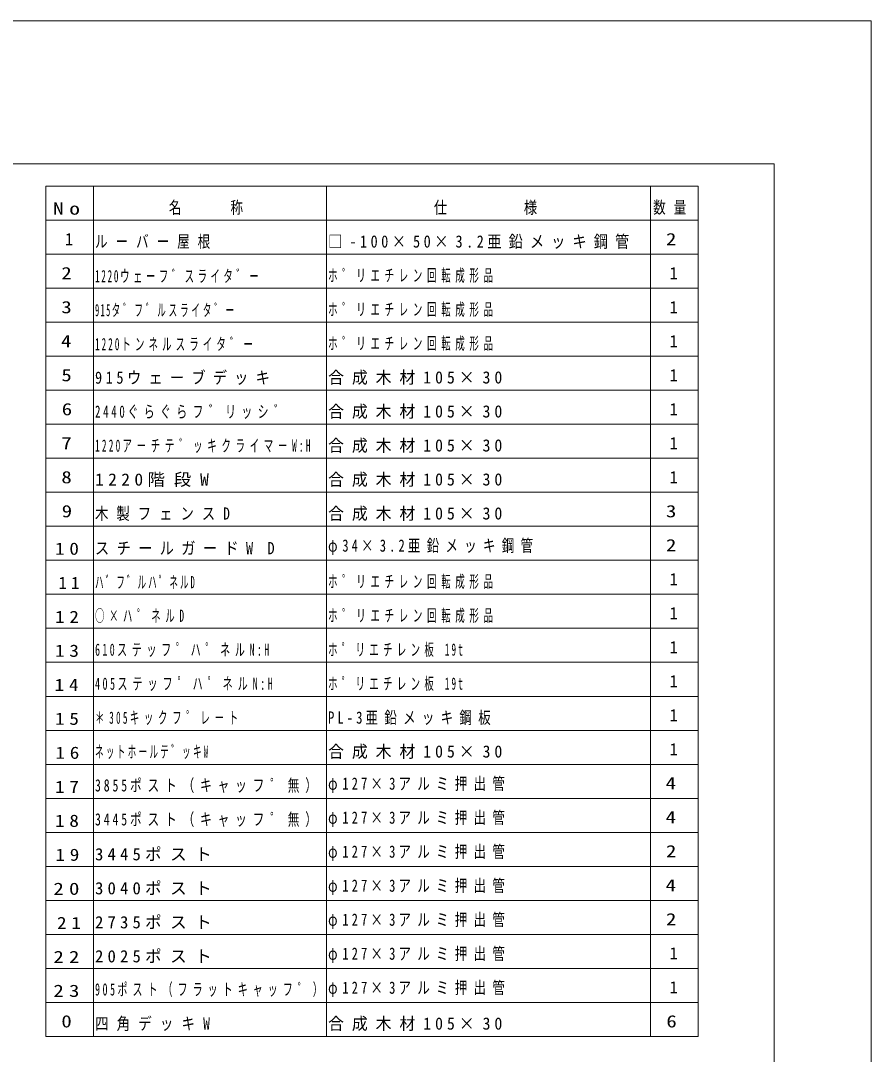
# Model space of a CAD drawing. Units: millimetres on the paper. Extents: x 0 to 420, y -594 to 297.
# Drawn here: x 271.4 to 420, y 116.3 to 297 of the extents above; entities that cross this region are included whole.
import ezdxf
from ezdxf.enums import TextEntityAlignment as Align

# ---------------------------------------------------------------- set-up
doc = ezdxf.new("R2010")
doc.units = ezdxf.units.MM
doc.layers.add('0_2', color=7, linetype='Continuous', lineweight=13)
doc.layers.add('FMT', color=7, linetype='Continuous', lineweight=13)
doc.styles.add('ＭＳ ゴシック', font='')
doc.styles.get('ＭＳ ゴシック').set_extended_font_data('MS Gothic')

msp = doc.modelspace()

# ---------------------------------------------------------------- linework, layer by layer
at = {"layer": '0_2'}
for p, q in [((275.772, 119.45), (275.772, 268.061)), ((275.772, 268.061), (389.743, 268.061)), ((284.105, 268.061), (284.105, 262.117)), ((324.822, 268.061), (324.822, 262.117)), ((381.41, 268.061), (381.41, 262.117)), ((389.743, 268.061), (389.743, 119.45)), ((275.772, 262.117), (389.743, 262.117)), ((284.105, 262.117), (284.105, 256.173)), ((324.822, 262.117), (324.822, 256.173)), ((381.41, 262.117), (381.41, 256.173)), ((275.772, 256.173), (389.743, 256.173)), ((284.105, 256.173), (284.105, 250.228)), ((324.822, 256.173), (324.822, 250.228)), ((381.41, 256.173), (381.41, 250.228)), ((275.772, 250.228), (389.743, 250.228)), ((284.105, 250.228), (284.105, 244.284)), ((324.822, 250.228), (324.822, 244.284)), ((381.41, 250.228), (381.41, 244.284)), ((275.772, 244.284), (389.743, 244.284)), ((284.105, 244.284), (284.105, 238.339)), ((324.822, 244.284), (324.822, 238.339)), ((381.41, 244.284), (381.41, 238.339)), ((275.772, 238.339), (389.743, 238.339)), ((284.105, 238.339), (284.105, 232.395)), ((324.822, 238.339), (324.822, 232.395)), ((381.41, 238.339), (381.41, 232.395)), ((275.772, 232.395), (389.743, 232.395)), ((284.105, 232.395), (284.105, 226.45)), ((324.822, 232.395), (324.822, 226.45)), ((381.41, 232.395), (381.41, 226.45)), ((275.772, 226.45), (389.743, 226.45)), ((284.105, 226.45), (284.105, 220.506)), ((324.822, 226.45), (324.822, 220.506)), ((381.41, 226.45), (381.41, 220.506)), ((275.772, 220.506), (389.743, 220.506)), ((284.105, 220.506), (284.105, 214.561)), ((324.822, 220.506), (324.822, 214.561)), ((381.41, 220.506), (381.41, 214.561)), ((275.772, 214.561), (389.743, 214.561)), ((284.105, 214.561), (284.105, 208.617)), ((324.822, 214.561), (324.822, 208.617)), ((381.41, 214.561), (381.41, 208.617)), ((275.772, 208.617), (389.743, 208.617)), ((284.105, 208.617), (284.105, 202.673)), ((324.822, 208.617), (324.822, 202.673)), ((381.41, 208.617), (381.41, 202.673)), ((275.772, 202.673), (389.743, 202.673)), ((284.105, 202.673), (284.105, 196.728)), ((324.822, 202.673), (324.822, 196.728)), ((381.41, 202.673), (381.41, 196.728)), ((275.772, 196.728), (389.743, 196.728)), ((284.105, 196.728), (284.105, 190.784)), ((324.822, 196.728), (324.822, 190.784)), ((381.41, 196.728), (381.41, 190.784)), ((275.772, 190.784), (389.743, 190.784)), ((284.105, 190.784), (284.105, 184.839)), ((324.822, 190.784), (324.822, 184.839)), ((381.41, 190.784), (381.41, 184.839)), ((275.772, 184.839), (389.743, 184.839)), ((284.105, 184.839), (284.105, 178.895)), ((324.822, 184.839), (324.822, 178.895)), ((381.41, 184.839), (381.41, 178.895)), ((275.772, 178.895), (389.743, 178.895)), ((284.105, 178.895), (284.105, 172.95)), ((324.822, 178.895), (324.822, 172.95)), ((381.41, 178.895), (381.41, 172.95)), ((275.772, 172.95), (389.743, 172.95)), ((284.105, 172.95), (284.105, 167.006)), ((324.822, 172.95), (324.822, 167.006)), ((381.41, 172.95), (381.41, 167.006)), ((275.772, 167.006), (389.743, 167.006)), ((284.105, 167.006), (284.105, 161.061)), ((324.822, 167.006), (324.822, 161.061)), ((381.41, 167.006), (381.41, 161.061)), ((275.772, 161.061), (389.743, 161.061)), ((284.105, 161.061), (284.105, 155.117)), ((324.822, 161.061), (324.822, 155.117)), ((381.41, 161.061), (381.41, 155.117)), ((275.772, 155.117), (389.743, 155.117)), ((284.105, 155.117), (284.105, 149.173)), ((324.822, 155.117), (324.822, 149.173)), ((381.41, 155.117), (381.41, 149.173)), ((275.772, 149.173), (389.743, 149.173)), ((284.105, 149.173), (284.105, 143.228)), ((324.822, 149.173), (324.822, 143.228)), ((381.41, 149.173), (381.41, 143.228)), ((275.772, 143.228), (389.743, 143.228)), ((284.105, 143.228), (284.105, 137.284)), ((324.822, 143.228), (324.822, 137.284)), ((381.41, 143.228), (381.41, 137.284)), ((275.772, 137.284), (389.743, 137.284)), ((284.105, 137.284), (284.105, 131.339)), ((324.822, 137.284), (324.822, 131.339)), ((381.41, 137.284), (381.41, 131.339)), ((275.772, 131.339), (389.743, 131.339)), ((284.105, 131.339), (284.105, 125.395)), ((324.822, 131.339), (324.822, 125.395)), ((381.41, 131.339), (381.41, 125.395)), ((275.772, 125.395), (389.743, 125.395)), ((284.105, 125.395), (284.105, 119.45)), ((324.822, 125.395), (324.822, 119.45)), ((381.41, 125.395), (381.41, 119.45)), ((389.743, 119.45), (275.772, 119.45))]:
    msp.add_line(p, q, dxfattribs=at)
msp.add_lwpolyline([(0, 297), (420, 297), (420, 0), (0, 0)], close=True, dxfattribs=at)
at = {"layer": 'FMT'}
for p, q in [((28, 272), (403, 272)), ((403, 272), (403, 15))]:
    msp.add_line(p, q, dxfattribs=at)

# ---------------------------------------------------------------- texts
at = {"layer": '0_2', "style": 'ＭＳ ゴシック'}
for p in [(279.105, 257.103), (384.743, 251.159), (384.743, 245.214), (384.743, 239.27), (384.743, 233.325), (384.743, 227.381), (384.743, 221.436), (384.743, 215.492), (384.743, 197.659), (384.743, 191.714), (384.743, 185.77), (384.743, 179.825), (384.743, 173.881), (384.743, 167.936), (384.743, 132.27), (384.743, 126.325)]:
    msp.add_text('1', height=2.138, dxfattribs=at).set_placement(p, align=Align.BOTTOM_LEFT)
at = {"layer": '0_2', "style": 'ＭＳ ゴシック', "width": 1.25}
for s, p in [('2', (384.118, 257.103)), ('2', (278.48, 251.159)), ('3', (278.48, 245.214)), ('4', (278.41, 239.27)), ('5', (278.48, 233.325)), ('6', (278.549, 227.381)), ('7', (278.48, 221.436)), ('8', (278.48, 215.492)), ('9', (278.549, 209.548)), ('3', (384.118, 209.548)), ('2', (384.118, 203.603)), ('4', (384.049, 161.992)), ('4', (384.049, 156.048)), ('2', (384.118, 150.103)), ('4', (384.049, 144.159)), ('2', (384.118, 138.214)), ('0', (278.48, 120.381)), ('6', (384.188, 120.381))]:
    msp.add_text(s, height=2.138, dxfattribs=at).set_placement(p, align=Align.BOTTOM_LEFT)
at = {"layer": '0_2', "char_height": 2.138, "attachment_point": 7, "style": 'ＭＳ ゴシック'}
for s, insert in [('\\T1.64;\\W0.75;名\u3000\u3000称', (297.269, 263.048)), ('\\T1.5;\\W0.8;仕\u3000\\~\\~\\~\\~\\~様', (343.56, 263.048)), ('\\T1.64;\\W0.75;数量', (381.882, 263.048)), ('\\T1.5;\\W1.3;No', (277.022, 263.048)), ('\\T1.64;\\W0.75;ルーバー屋根', (284.369, 257.103)), ('\\T1.5;\\W0.85;□-100×50×3.2亜鉛メッキ鋼管', (325.086, 257.103)), ('\\T1.37;\\W0.55;1220ウェーフ゛スライタ゛ー', (284.369, 251.159)), ('\\T1.5;\\W0.55;ホ゜リエチレン回転成形品', (325.086, 251.159)), ('\\T1.33;\\W0.5;915タ゛フ゛ルスライタ゛ー', (284.369, 245.214)), ('\\T1.5;\\W0.55;ホ゜リエチレン回転成形品', (325.086, 245.214)), ('\\T1.44;\\W0.55;1220トンネルスライタ゛ー', (284.369, 239.27)), ('\\T1.5;\\W0.55;ホ゜リエチレン回転成形品', (325.086, 239.27)), ('\\T1.51;\\W0.85;915ウェーブデッキ', (284.369, 233.325)), ('\\T1.5;\\W0.95;合成木材105×30', (325.086, 233.325)), ('\\T1.5;\\W0.65;2440ぐらぐらフ゛リッシ゛', (284.369, 227.381)), ('\\T1.5;\\W0.95;合成木材105×30', (325.086, 227.381)), ('\\T1.5;\\W0.55;1220アーチテ゛ッキクライマーW:H', (284.369, 221.436)), ('\\T1.5;\\W0.95;合成木材105×30', (325.086, 221.436)), ('\\T1.5;\\W1.05;1220階段W', (284.369, 215.492)), ('\\T1.5;\\W0.95;合成木材105×30', (325.086, 215.492)), ('\\T1.6;\\W0.8;木製フェンスD', (284.369, 209.548)), ('\\T1.5;\\W0.95;合成木材105×30', (325.086, 209.548)), ('\\T1.52;\\W0.85;スチールガードW\\~D', (284.369, 203.603)), ('\\T1.5;\\W0.75;φ34×3.2亜鉛メッキ鋼管', (325.086, 203.603)), ('\\T1.5;\\W1.15;10', (277.369, 203.603)), ('\\T1.5;11', (277.994, 197.659)), ('\\T1.24;\\W0.5;ハ゛フ゛ルハ゜ネルD', (284.369, 197.659)), ('\\T1.5;\\W0.55;ホ゜リエチレン回転成形品', (325.086, 197.659)), ('\\T1.5;\\W1.15;12', (277.369, 191.714)), ('\\T1.5;\\W0.55;○×ハ゜ネルD', (284.369, 191.714)), ('\\T1.5;\\W0.55;ホ゜リエチレン回転成形品', (325.086, 191.714)), ('\\T1.5;\\W1.15;13', (277.369, 185.77)), ('\\T1.47;\\W0.6;610ステッフ゜ハ゜ネルN:H', (284.369, 185.77)), ('\\T1.46;\\W0.55;ホ゜リエチレン板\\~19t', (325.086, 185.77)), ('\\T1.46;\\W0.55;ホ゜リエチレン板\\~19t', (325.086, 179.825)), ('\\T1.5;\\W1.15;14', (277.299, 179.825)), ('\\T1.5;\\W0.6;405ステッフ゜ハ゜ネルN:H', (284.369, 179.825)), ('\\T1.5;\\W1.15;15', (277.369, 173.881)), ('\\T1.5;\\W0.55;＊305キックフ゜レート', (284.369, 173.881)), ('\\T1.5;\\W0.75;PL-3亜鉛メッキ鋼板', (325.086, 173.881)), ('\\T1.5;\\W1.15;16', (277.438, 167.936)), ('\\T1.27;\\W0.5;ネットホールテ゛ッキW', (284.369, 167.936)), ('\\T1.5;\\W0.95;合成木材105×30', (325.086, 167.936)), ('\\T1.5;\\W0.7;3855ポスト（キャッフ゜無）', (284.369, 161.992)), ('\\T1.5;\\W0.75;φ127×3アルミ押出管', (325.086, 161.992)), ('\\T1.5;\\W1.15;17', (277.369, 161.992)), ('\\T1.5;\\W0.75;φ127×3アルミ押出管', (325.086, 156.048)), ('\\T1.5;\\W1.15;18', (277.369, 156.048)), ('\\T1.5;\\W0.7;3445ポスト（キャッフ゜無）', (284.369, 156.048)), ('\\T1.5;\\W1.15;19', (277.438, 150.103)), ('\\T1.5;3445ポスト', (284.369, 150.103)), ('\\T1.5;\\W0.75;φ127×3アルミ押出管', (325.086, 150.103)), ('\\T1.5;3040ポスト', (284.369, 144.159)), ('\\T1.5;\\W0.75;φ127×3アルミ押出管', (325.086, 144.159)), ('\\T1.5;\\W1.25;20', (277.091, 144.159)), ('\\T1.5;\\W0.75;φ127×3アルミ押出管', (325.086, 138.214)), ('\\T1.5;\\W1.15;21', (277.716, 138.214)), ('\\T1.5;2735ポスト', (284.369, 138.214)), ('\\T1.5;\\W1.25;22', (277.091, 132.27)), ('\\T1.5;2025ポスト', (284.369, 132.27)), ('\\T1.5;\\W0.75;φ127×3アルミ押出管', (325.086, 132.27)), ('\\T1.5;\\W1.25;23', (277.091, 126.325)), ('\\T1.5;\\W0.6;905ポスト（フラットキャッフ゜）', (284.369, 126.325)), ('\\T1.5;\\W0.75;φ127×3アルミ押出管', (325.086, 126.325)), ('\\T1.62;\\W0.8;四角デッキW', (284.369, 120.381)), ('\\T1.5;\\W0.95;合成木材105×30', (325.086, 120.381))]:
    msp.add_mtext(s, dxfattribs=dict(at, insert=insert))

doc.saveas('drawing.dxf')
